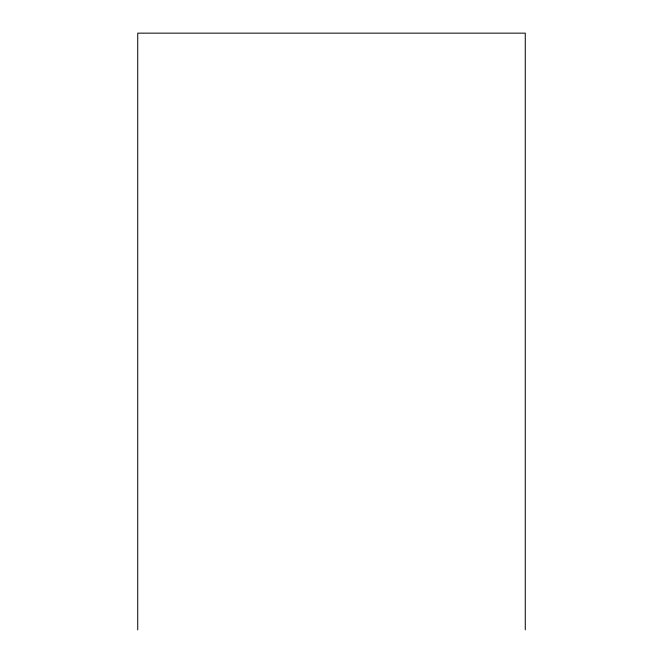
<?xml version="1.0" encoding="UTF-8"?>
<svg xmlns="http://www.w3.org/2000/svg" width="663" height="663" viewBox="0 0 663 663"><rect width="100%" height="100%" fill="white"/><g stroke="black" fill="none" stroke-linecap="round" stroke-linejoin="round"><path stroke-width="0.99" d="M525.27 629.85L525.27 33.15L137.73 33.15L137.73 629.85"/></g></svg>
